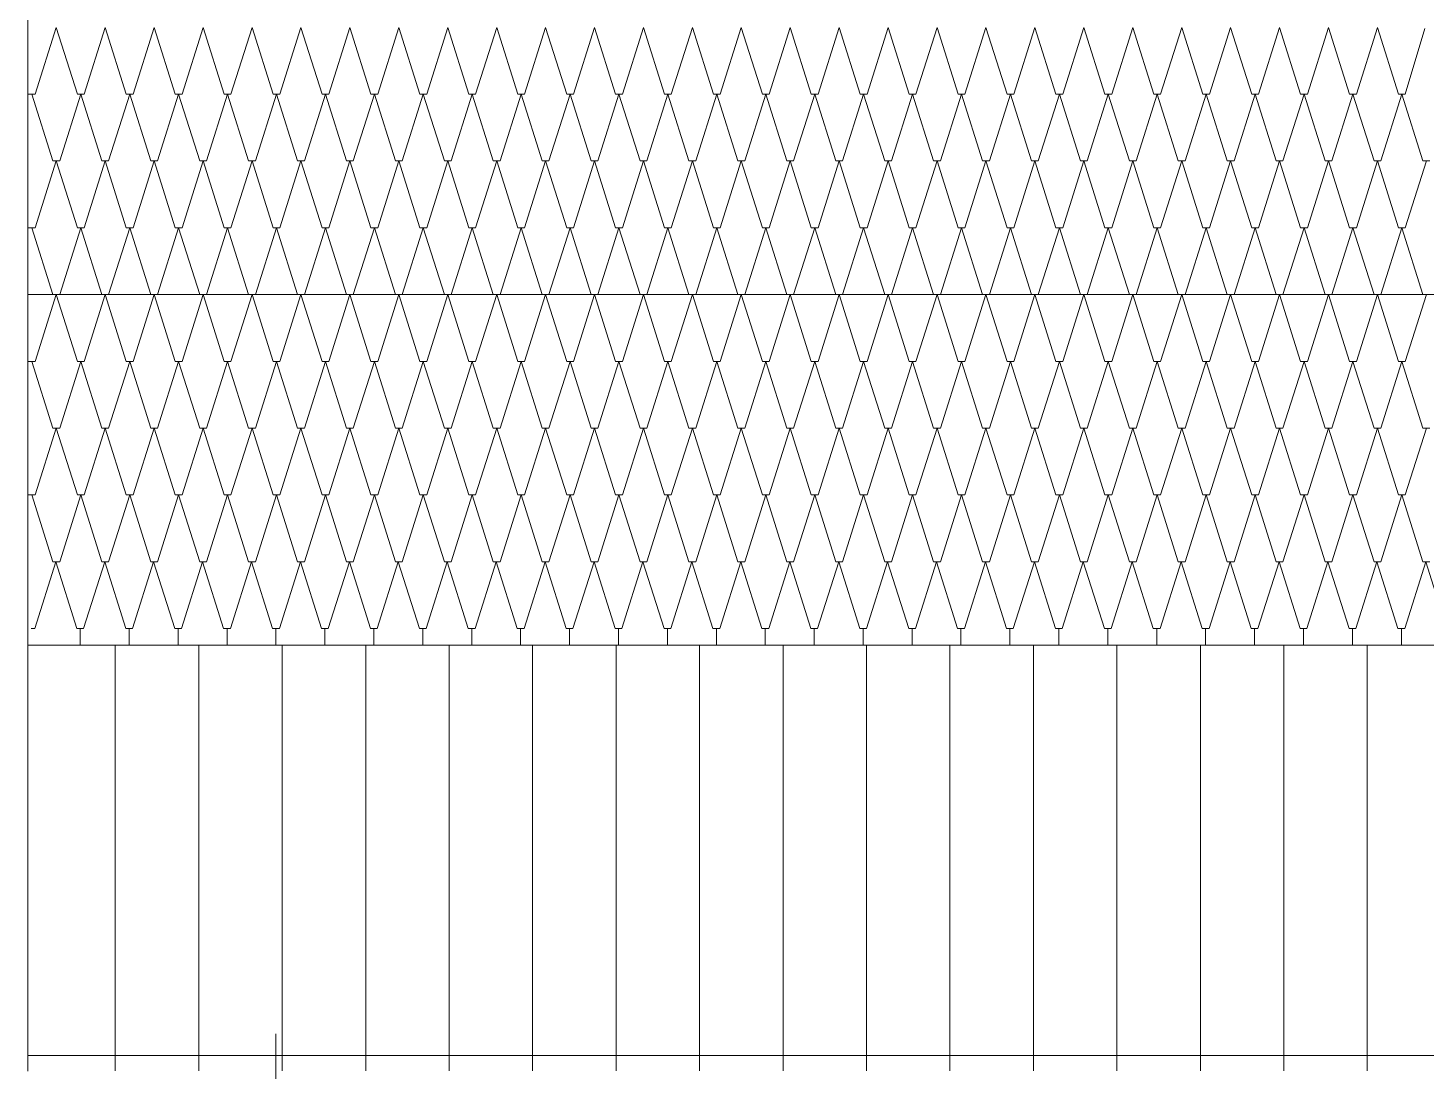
# Model space of a CAD drawing. Header units: millimetres. Extents: x 2399 to 111977, y 1313 to 59551.
# Drawn here: x 87759 to 92001, y 36643 to 39807 of the extents above; entities that cross this region are included whole.
import ezdxf

# ---------------------------------------------------------------- set-up
doc = ezdxf.new("R2010")
doc.units = ezdxf.units.MM
doc.linetypes.add('Штрихпунктирная', pattern=[670.277762, 352.777767, -176.388884, 0, -141.111112])
doc.layers.add('hatch1', color=7, linetype='Continuous', lineweight=20, true_color=0x6a6a6a)
doc.layers.add('main line', color=7, linetype='Continuous', lineweight=13)

msp = doc.modelspace()

# ---------------------------------------------------------------- linework, layer by layer
at = {"layer": 'hatch1', "color": 251, "linetype": 'Continuous', "lineweight": 20, "true_color": 0x6a6a6a}
for p, q in [((87844.7084, 39808.9875), (87780.7603, 39606.3378)), ((87844.7084, 39808.9875), (87908.6565, 39606.3378)), ((87993.196, 39808.9875), (87929.2479, 39606.3378)), ((87993.196, 39808.9875), (88057.1441, 39606.3378)), ((88141.6836, 39808.9875), (88077.7354, 39606.3378)), ((88141.6836, 39808.9875), (88205.6317, 39606.3378)), ((88290.1712, 39808.9875), (88226.223, 39606.3378)), ((88290.1712, 39808.9875), (88354.1193, 39606.3378)), ((88438.6588, 39808.9875), (88374.7106, 39606.3378)), ((88438.6588, 39808.9875), (88502.6069, 39606.3378)), ((88587.1463, 39808.9875), (88523.1982, 39606.3378)), ((88587.1463, 39808.9875), (88651.0945, 39606.3378)), ((88735.6339, 39808.9875), (88671.6858, 39606.3378)), ((88735.6339, 39808.9875), (88799.5821, 39606.3378)), ((88884.1215, 39808.9875), (88820.1734, 39606.3378)), ((88884.1215, 39808.9875), (88948.0697, 39606.3378)), ((89032.6091, 39808.9875), (88968.661, 39606.3378)), ((89032.6091, 39808.9875), (89096.5572, 39606.3378)), ((89181.0967, 39808.9875), (89117.1486, 39606.3378)), ((89181.0967, 39808.9875), (89245.0448, 39606.3378)), ((89329.5843, 39808.9875), (89265.6362, 39606.3378)), ((89329.5843, 39808.9875), (89393.5324, 39606.3378)), ((89478.0719, 39808.9875), (89414.1237, 39606.3378)), ((89478.0719, 39808.9875), (89542.02, 39606.3378)), ((89626.5595, 39808.9875), (89562.6113, 39606.3378)), ((89626.5595, 39808.9875), (89690.5076, 39606.3378)), ((89775.047, 39808.9875), (89711.0989, 39606.3378)), ((89775.047, 39808.9875), (89838.9952, 39606.3378)), ((89923.5346, 39808.9875), (89859.5865, 39606.3378)), ((89923.5346, 39808.9875), (89987.4828, 39606.3378)), ((90072.0222, 39808.9875), (90008.0741, 39606.3378)), ((90072.0222, 39808.9875), (90135.9704, 39606.3378)), ((90220.5098, 39808.9875), (90156.5617, 39606.3378)), ((90220.5098, 39808.9875), (90284.4579, 39606.3378)), ((90368.9974, 39808.9875), (90305.0493, 39606.3378)), ((90368.9974, 39808.9875), (90432.9455, 39606.3378)), ((90517.485, 39808.9875), (90453.5369, 39606.3378)), ((90517.485, 39808.9875), (90581.4331, 39606.3378)), ((90665.9726, 39808.9875), (90602.0244, 39606.3378)), ((90665.9726, 39808.9875), (90729.9207, 39606.3378)), ((90814.4602, 39808.9875), (90750.512, 39606.3378)), ((90814.4602, 39808.9875), (90878.4083, 39606.3378)), ((90962.9477, 39808.9875), (90898.9996, 39606.3378)), ((90962.9477, 39808.9875), (91026.8959, 39606.3378)), ((91111.4353, 39808.9875), (91047.4872, 39606.3378)), ((91111.4353, 39808.9875), (91175.3835, 39606.3378)), ((91259.9229, 39808.9875), (91195.9748, 39606.3378)), ((91259.9229, 39808.9875), (91323.8711, 39606.3378)), ((91408.4105, 39808.9875), (91344.4624, 39606.3378)), ((91408.4105, 39808.9875), (91472.3586, 39606.3378)), ((91556.8981, 39808.9875), (91492.95, 39606.3378)), ((91556.8981, 39808.9875), (91620.8462, 39606.3378)), ((91705.3857, 39808.9875), (91641.4376, 39606.3378)), ((91705.3857, 39808.9875), (91769.3338, 39606.3378)), ((91853.8733, 39808.9875), (91789.9251, 39606.3378)), ((91853.8733, 39808.9875), (91917.8214, 39606.3378)), ((91997.839, 39805.2976), (91938.4127, 39606.3378)), ((87760.1689, 39606.3378), (87780.7603, 39606.3378)), ((87770.4646, 39606.3378), (87834.4127, 39403.6881)), ((87918.9522, 39606.3378), (87855.0041, 39403.6881)), ((87908.6565, 39606.3378), (87929.2479, 39606.3378)), ((87918.9522, 39606.3378), (87982.9003, 39403.6881)), ((88067.4398, 39606.3378), (88003.4917, 39403.6881)), ((88057.1441, 39606.3378), (88077.7354, 39606.3378)), ((88067.4398, 39606.3378), (88131.3879, 39403.6881)), ((88215.9274, 39606.3378), (88151.9792, 39403.6881)), ((88205.6317, 39606.3378), (88226.223, 39606.3378)), ((88215.9274, 39606.3378), (88279.8755, 39403.6881)), ((88364.415, 39606.3378), (88300.4668, 39403.6881)), ((88354.1193, 39606.3378), (88374.7106, 39606.3378)), ((88364.415, 39606.3378), (88428.3631, 39403.6881)), ((88512.9025, 39606.3378), (88448.9544, 39403.6881)), ((88502.6069, 39606.3378), (88523.1982, 39606.3378)), ((88512.9025, 39606.3378), (88576.8507, 39403.6881)), ((88661.3901, 39606.3378), (88597.442, 39403.6881)), ((88651.0945, 39606.3378), (88671.6858, 39606.3378)), ((88661.3901, 39606.3378), (88725.3383, 39403.6881)), ((88809.8777, 39606.3378), (88745.9296, 39403.6881)), ((88799.5821, 39606.3378), (88820.1734, 39606.3378)), ((88809.8777, 39606.3378), (88873.8259, 39403.6881)), ((88958.3653, 39606.3378), (88894.4172, 39403.6881)), ((88948.0697, 39606.3378), (88968.661, 39606.3378)), ((88958.3653, 39606.3378), (89022.3134, 39403.6881)), ((89106.8529, 39606.3378), (89042.9048, 39403.6881)), ((89096.5572, 39606.3378), (89117.1486, 39606.3378)), ((89106.8529, 39606.3378), (89170.801, 39403.6881)), ((89255.3405, 39606.3378), (89191.3924, 39403.6881)), ((89245.0448, 39606.3378), (89265.6362, 39606.3378)), ((89255.3405, 39606.3378), (89319.2886, 39403.6881)), ((89403.8281, 39606.3378), (89339.8799, 39403.6881)), ((89393.5324, 39606.3378), (89414.1237, 39606.3378)), ((89403.8281, 39606.3378), (89467.7762, 39403.6881)), ((89552.3157, 39606.3378), (89488.3675, 39403.6881)), ((89542.02, 39606.3378), (89562.6113, 39606.3378)), ((89552.3157, 39606.3378), (89616.2638, 39403.6881)), ((89700.8033, 39606.3378), (89636.8551, 39403.6881)), ((89690.5076, 39606.3378), (89711.0989, 39606.3378)), ((89700.8033, 39606.3378), (89764.7514, 39403.6881)), ((89849.2908, 39606.3378), (89785.3427, 39403.6881)), ((89838.9952, 39606.3378), (89859.5865, 39606.3378)), ((89849.2908, 39606.3378), (89913.239, 39403.6881)), ((89997.7784, 39606.3378), (89933.8303, 39403.6881)), ((89987.4828, 39606.3378), (90008.0741, 39606.3378)), ((89997.7784, 39606.3378), (90061.7266, 39403.6881)), ((90146.266, 39606.3378), (90082.3179, 39403.6881)), ((90135.9704, 39606.3378), (90156.5617, 39606.3378)), ((90146.266, 39606.3378), (90210.2141, 39403.6881)), ((90294.7536, 39606.3378), (90230.8055, 39403.6881)), ((90284.4579, 39606.3378), (90305.0493, 39606.3378)), ((90294.7536, 39606.3378), (90358.7017, 39403.6881)), ((90443.2412, 39606.3378), (90379.2931, 39403.6881)), ((90432.9455, 39606.3378), (90453.5369, 39606.3378)), ((90443.2412, 39606.3378), (90507.1893, 39403.6881)), ((90591.7288, 39606.3378), (90527.7806, 39403.6881)), ((90581.4331, 39606.3378), (90602.0244, 39606.3378)), ((90591.7288, 39606.3378), (90655.6769, 39403.6881)), ((90740.2164, 39606.3378), (90676.2682, 39403.6881)), ((90729.9207, 39606.3378), (90750.512, 39606.3378)), ((90740.2164, 39606.3378), (90804.1645, 39403.6881)), ((90888.704, 39606.3378), (90824.7558, 39403.6881)), ((90878.4083, 39606.3378), (90898.9996, 39606.3378)), ((90888.704, 39606.3378), (90952.6521, 39403.6881)), ((91037.1915, 39606.3378), (90973.2434, 39403.6881)), ((91026.8959, 39606.3378), (91047.4872, 39606.3378)), ((91037.1915, 39606.3378), (91101.1397, 39403.6881)), ((91185.6791, 39606.3378), (91121.731, 39403.6881)), ((91175.3835, 39606.3378), (91195.9748, 39606.3378)), ((91185.6791, 39606.3378), (91249.6273, 39403.6881)), ((91334.1667, 39606.3378), (91270.2186, 39403.6881)), ((91323.8711, 39606.3378), (91344.4624, 39606.3378)), ((91334.1667, 39606.3378), (91398.1148, 39403.6881)), ((91482.6543, 39606.3378), (91418.7062, 39403.6881)), ((91472.3586, 39606.3378), (91492.95, 39606.3378)), ((91482.6543, 39606.3378), (91546.6024, 39403.6881)), ((91631.1419, 39606.3378), (91567.1938, 39403.6881)), ((91620.8462, 39606.3378), (91641.4376, 39606.3378)), ((91631.1419, 39606.3378), (91695.09, 39403.6881)), ((91779.6295, 39606.3378), (91715.6813, 39403.6881)), ((91769.3338, 39606.3378), (91789.9251, 39606.3378)), ((91779.6295, 39606.3378), (91843.5776, 39403.6881)), ((91928.1171, 39606.3378), (91864.1689, 39403.6881)), ((91917.8214, 39606.3378), (91938.4127, 39606.3378)), ((91928.1171, 39606.3378), (91992.0652, 39403.6881)), ((87844.7084, 39403.6881), (87780.7603, 39201.0384)), ((87834.4127, 39403.6881), (87855.0041, 39403.6881)), ((87844.7084, 39403.6881), (87908.6565, 39201.0384)), ((87993.196, 39403.6881), (87929.2479, 39201.0384)), ((87982.9003, 39403.6881), (88003.4917, 39403.6881)), ((87993.196, 39403.6881), (88057.1441, 39201.0384)), ((88141.6836, 39403.6881), (88077.7354, 39201.0384)), ((88131.3879, 39403.6881), (88151.9792, 39403.6881)), ((88141.6836, 39403.6881), (88205.6317, 39201.0384)), ((88290.1712, 39403.6881), (88226.223, 39201.0384)), ((88279.8755, 39403.6881), (88300.4668, 39403.6881)), ((88290.1712, 39403.6881), (88354.1193, 39201.0384)), ((88438.6588, 39403.6881), (88374.7106, 39201.0384)), ((88428.3631, 39403.6881), (88448.9544, 39403.6881)), ((88438.6588, 39403.6881), (88502.6069, 39201.0384)), ((88587.1463, 39403.6881), (88523.1982, 39201.0384)), ((88576.8507, 39403.6881), (88597.442, 39403.6881)), ((88587.1463, 39403.6881), (88651.0945, 39201.0384)), ((88735.6339, 39403.6881), (88671.6858, 39201.0384)), ((88725.3383, 39403.6881), (88745.9296, 39403.6881)), ((88735.6339, 39403.6881), (88799.5821, 39201.0384)), ((88884.1215, 39403.6881), (88820.1734, 39201.0384)), ((88873.8259, 39403.6881), (88894.4172, 39403.6881)), ((88884.1215, 39403.6881), (88948.0697, 39201.0384)), ((89032.6091, 39403.6881), (88968.661, 39201.0384)), ((89022.3134, 39403.6881), (89042.9048, 39403.6881)), ((89032.6091, 39403.6881), (89096.5572, 39201.0384)), ((89181.0967, 39403.6881), (89117.1486, 39201.0384)), ((89170.801, 39403.6881), (89191.3924, 39403.6881)), ((89181.0967, 39403.6881), (89245.0448, 39201.0384)), ((89329.5843, 39403.6881), (89265.6362, 39201.0384)), ((89319.2886, 39403.6881), (89339.8799, 39403.6881)), ((89329.5843, 39403.6881), (89393.5324, 39201.0384)), ((89478.0719, 39403.6881), (89414.1237, 39201.0384)), ((89467.7762, 39403.6881), (89488.3675, 39403.6881)), ((89478.0719, 39403.6881), (89542.02, 39201.0384)), ((89626.5595, 39403.6881), (89562.6113, 39201.0384)), ((89616.2638, 39403.6881), (89636.8551, 39403.6881)), ((89626.5595, 39403.6881), (89690.5076, 39201.0384)), ((89775.047, 39403.6881), (89711.0989, 39201.0384)), ((89764.7514, 39403.6881), (89785.3427, 39403.6881)), ((89775.047, 39403.6881), (89838.9952, 39201.0384)), ((89923.5346, 39403.6881), (89859.5865, 39201.0384)), ((89913.239, 39403.6881), (89933.8303, 39403.6881)), ((89923.5346, 39403.6881), (89987.4828, 39201.0384)), ((90072.0222, 39403.6881), (90008.0741, 39201.0384)), ((90061.7266, 39403.6881), (90082.3179, 39403.6881)), ((90072.0222, 39403.6881), (90135.9704, 39201.0384)), ((90220.5098, 39403.6881), (90156.5617, 39201.0384)), ((90210.2141, 39403.6881), (90230.8055, 39403.6881)), ((90220.5098, 39403.6881), (90284.4579, 39201.0384)), ((90368.9974, 39403.6881), (90305.0493, 39201.0384)), ((90358.7017, 39403.6881), (90379.2931, 39403.6881)), ((90368.9974, 39403.6881), (90432.9455, 39201.0384)), ((90517.485, 39403.6881), (90453.5369, 39201.0384)), ((90507.1893, 39403.6881), (90527.7806, 39403.6881)), ((90517.485, 39403.6881), (90581.4331, 39201.0384)), ((90665.9726, 39403.6881), (90602.0244, 39201.0384)), ((90655.6769, 39403.6881), (90676.2682, 39403.6881)), ((90665.9726, 39403.6881), (90729.9207, 39201.0384)), ((90814.4602, 39403.6881), (90750.512, 39201.0384)), ((90804.1645, 39403.6881), (90824.7558, 39403.6881)), ((90814.4602, 39403.6881), (90878.4083, 39201.0384)), ((90962.9477, 39403.6881), (90898.9996, 39201.0384)), ((90952.6521, 39403.6881), (90973.2434, 39403.6881)), ((90962.9477, 39403.6881), (91026.8959, 39201.0384)), ((91111.4353, 39403.6881), (91047.4872, 39201.0384)), ((91101.1397, 39403.6881), (91121.731, 39403.6881)), ((91111.4353, 39403.6881), (91175.3835, 39201.0384)), ((91259.9229, 39403.6881), (91195.9748, 39201.0384)), ((91249.6273, 39403.6881), (91270.2186, 39403.6881)), ((91259.9229, 39403.6881), (91323.8711, 39201.0384)), ((91408.4105, 39403.6881), (91344.4624, 39201.0384)), ((91398.1148, 39403.6881), (91418.7062, 39403.6881)), ((91408.4105, 39403.6881), (91472.3586, 39201.0384)), ((91556.8981, 39403.6881), (91492.95, 39201.0384)), ((91546.6024, 39403.6881), (91567.1938, 39403.6881)), ((91556.8981, 39403.6881), (91620.8462, 39201.0384)), ((91705.3857, 39403.6881), (91641.4376, 39201.0384)), ((91695.09, 39403.6881), (91715.6813, 39403.6881)), ((91705.3857, 39403.6881), (91769.3338, 39201.0384)), ((91853.8733, 39403.6881), (91789.9251, 39201.0384)), ((91843.5776, 39403.6881), (91864.1689, 39403.6881)), ((91853.8733, 39403.6881), (91917.8214, 39201.0384)), ((92002.3609, 39403.6881), (91938.4127, 39201.0384)), ((91992.0652, 39403.6881), (92012.6565, 39403.6881)), ((87760.1689, 39201.0384), (87780.7603, 39201.0384)), ((87770.4646, 39201.0384), (87834.4127, 38998.3888)), ((87918.9522, 39201.0384), (87855.0041, 38998.3888)), ((87908.6565, 39201.0384), (87929.2479, 39201.0384)), ((87918.9522, 39201.0384), (87982.9003, 38998.3888)), ((88067.4398, 39201.0384), (88003.4917, 38998.3888)), ((88057.1441, 39201.0384), (88077.7354, 39201.0384)), ((88067.4398, 39201.0384), (88131.3879, 38998.3888)), ((88215.9274, 39201.0384), (88151.9792, 38998.3888)), ((88205.6317, 39201.0384), (88226.223, 39201.0384)), ((88215.9274, 39201.0384), (88279.8755, 38998.3888)), ((88364.415, 39201.0384), (88300.4668, 38998.3888)), ((88354.1193, 39201.0384), (88374.7106, 39201.0384)), ((88364.415, 39201.0384), (88428.3631, 38998.3888)), ((88512.9025, 39201.0384), (88448.9544, 38998.3888)), ((88502.6069, 39201.0384), (88523.1982, 39201.0384)), ((88512.9025, 39201.0384), (88576.8507, 38998.3888)), ((88661.3901, 39201.0384), (88597.442, 38998.3888)), ((88651.0945, 39201.0384), (88671.6858, 39201.0384)), ((88661.3901, 39201.0384), (88725.3383, 38998.3888)), ((88809.8777, 39201.0384), (88745.9296, 38998.3888)), ((88799.5821, 39201.0384), (88820.1734, 39201.0384)), ((88809.8777, 39201.0384), (88873.8259, 38998.3888)), ((88958.3653, 39201.0384), (88894.4172, 38998.3888)), ((88948.0697, 39201.0384), (88968.661, 39201.0384)), ((88958.3653, 39201.0384), (89022.3134, 38998.3888)), ((89106.8529, 39201.0384), (89042.9048, 38998.3888)), ((89096.5572, 39201.0384), (89117.1486, 39201.0384)), ((89106.8529, 39201.0384), (89170.801, 38998.3888)), ((89255.3405, 39201.0384), (89191.3924, 38998.3888)), ((89245.0448, 39201.0384), (89265.6362, 39201.0384)), ((89255.3405, 39201.0384), (89319.2886, 38998.3888)), ((89403.8281, 39201.0384), (89339.8799, 38998.3888)), ((89393.5324, 39201.0384), (89414.1237, 39201.0384)), ((89403.8281, 39201.0384), (89467.7762, 38998.3888)), ((89552.3157, 39201.0384), (89488.3675, 38998.3888)), ((89542.02, 39201.0384), (89562.6113, 39201.0384)), ((89552.3157, 39201.0384), (89616.2638, 38998.3888)), ((89700.8033, 39201.0384), (89636.8551, 38998.3888)), ((89690.5076, 39201.0384), (89711.0989, 39201.0384)), ((89700.8033, 39201.0384), (89764.7514, 38998.3888)), ((89849.2908, 39201.0384), (89785.3427, 38998.3888)), ((89838.9952, 39201.0384), (89859.5865, 39201.0384)), ((89849.2908, 39201.0384), (89913.239, 38998.3888)), ((89997.7784, 39201.0384), (89933.8303, 38998.3888)), ((89987.4828, 39201.0384), (90008.0741, 39201.0384)), ((89997.7784, 39201.0384), (90061.7266, 38998.3888)), ((90146.266, 39201.0384), (90082.3179, 38998.3888)), ((90135.9704, 39201.0384), (90156.5617, 39201.0384)), ((90146.266, 39201.0384), (90210.2141, 38998.3888)), ((90294.7536, 39201.0384), (90230.8055, 38998.3888)), ((90284.4579, 39201.0384), (90305.0493, 39201.0384)), ((90294.7536, 39201.0384), (90358.7017, 38998.3888)), ((90443.2412, 39201.0384), (90379.2931, 38998.3888)), ((90432.9455, 39201.0384), (90453.5369, 39201.0384)), ((90443.2412, 39201.0384), (90507.1893, 38998.3888)), ((90591.7288, 39201.0384), (90527.7806, 38998.3888)), ((90581.4331, 39201.0384), (90602.0244, 39201.0384)), ((90591.7288, 39201.0384), (90655.6769, 38998.3888)), ((90740.2164, 39201.0384), (90676.2682, 38998.3888)), ((90729.9207, 39201.0384), (90750.512, 39201.0384)), ((90740.2164, 39201.0384), (90804.1645, 38998.3888)), ((90888.704, 39201.0384), (90824.7558, 38998.3888)), ((90878.4083, 39201.0384), (90898.9996, 39201.0384)), ((90888.704, 39201.0384), (90952.6521, 38998.3888)), ((91037.1915, 39201.0384), (90973.2434, 38998.3888)), ((91026.8959, 39201.0384), (91047.4872, 39201.0384)), ((91037.1915, 39201.0384), (91101.1397, 38998.3888)), ((91185.6791, 39201.0384), (91121.731, 38998.3888)), ((91175.3835, 39201.0384), (91195.9748, 39201.0384)), ((91185.6791, 39201.0384), (91249.6273, 38998.3888)), ((91334.1667, 39201.0384), (91270.2186, 38998.3888)), ((91323.8711, 39201.0384), (91344.4624, 39201.0384)), ((91334.1667, 39201.0384), (91398.1148, 38998.3888)), ((91482.6543, 39201.0384), (91418.7062, 38998.3888)), ((91472.3586, 39201.0384), (91492.95, 39201.0384)), ((91482.6543, 39201.0384), (91546.6024, 38998.3888)), ((91631.1419, 39201.0384), (91567.1938, 38998.3888)), ((91620.8462, 39201.0384), (91641.4376, 39201.0384)), ((91631.1419, 39201.0384), (91695.09, 38998.3888)), ((91779.6295, 39201.0384), (91715.6813, 38998.3888)), ((91769.3338, 39201.0384), (91789.9251, 39201.0384)), ((91779.6295, 39201.0384), (91843.5776, 38998.3888)), ((91928.1171, 39201.0384), (91864.1689, 38998.3888)), ((91917.8214, 39201.0384), (91938.4127, 39201.0384)), ((91928.1171, 39201.0384), (91992.0652, 38998.3888)), ((87844.7084, 38998.3888), (87780.7603, 38795.7391)), ((87834.4127, 38998.3888), (87855.0041, 38998.3888)), ((87844.7084, 38998.3888), (87908.6565, 38795.7391)), ((87993.196, 38998.3888), (87929.2479, 38795.7391)), ((87982.9003, 38998.3888), (88003.4917, 38998.3888)), ((87993.196, 38998.3888), (88057.1441, 38795.7391)), ((88141.6836, 38998.3888), (88077.7354, 38795.7391)), ((88131.3879, 38998.3888), (88151.9792, 38998.3888)), ((88141.6836, 38998.3888), (88205.6317, 38795.7391)), ((88290.1712, 38998.3888), (88226.223, 38795.7391)), ((88279.8755, 38998.3888), (88300.4668, 38998.3888)), ((88290.1712, 38998.3888), (88354.1193, 38795.7391)), ((88438.6588, 38998.3888), (88374.7106, 38795.7391)), ((88428.3631, 38998.3888), (88448.9544, 38998.3888)), ((88438.6588, 38998.3888), (88502.6069, 38795.7391)), ((88587.1463, 38998.3888), (88523.1982, 38795.7391)), ((88576.8507, 38998.3888), (88597.442, 38998.3888)), ((88587.1463, 38998.3888), (88651.0945, 38795.7391)), ((88735.6339, 38998.3888), (88671.6858, 38795.7391)), ((88725.3383, 38998.3888), (88745.9296, 38998.3888)), ((88735.6339, 38998.3888), (88799.5821, 38795.7391)), ((88884.1215, 38998.3888), (88820.1734, 38795.7391)), ((88873.8259, 38998.3888), (88894.4172, 38998.3888)), ((88884.1215, 38998.3888), (88948.0697, 38795.7391)), ((89032.6091, 38998.3888), (88968.661, 38795.7391)), ((89022.3134, 38998.3888), (89042.9048, 38998.3888)), ((89032.6091, 38998.3888), (89096.5572, 38795.7391)), ((89181.0967, 38998.3888), (89117.1486, 38795.7391)), ((89170.801, 38998.3888), (89191.3924, 38998.3888)), ((89181.0967, 38998.3888), (89245.0448, 38795.7391)), ((89329.5843, 38998.3888), (89265.6362, 38795.7391)), ((89319.2886, 38998.3888), (89339.8799, 38998.3888)), ((89329.5843, 38998.3888), (89393.5324, 38795.7391)), ((89478.0719, 38998.3888), (89414.1237, 38795.7391)), ((89467.7762, 38998.3888), (89488.3675, 38998.3888)), ((89478.0719, 38998.3888), (89542.02, 38795.7391)), ((89626.5595, 38998.3888), (89562.6113, 38795.7391)), ((89616.2638, 38998.3888), (89636.8551, 38998.3888)), ((89626.5595, 38998.3888), (89690.5076, 38795.7391)), ((89775.047, 38998.3888), (89711.0989, 38795.7391)), ((89764.7514, 38998.3888), (89785.3427, 38998.3888)), ((89775.047, 38998.3888), (89838.9952, 38795.7391)), ((89923.5346, 38998.3888), (89859.5865, 38795.7391)), ((89913.239, 38998.3888), (89933.8303, 38998.3888)), ((89923.5346, 38998.3888), (89987.4828, 38795.7391)), ((90072.0222, 38998.3888), (90008.0741, 38795.7391)), ((90061.7266, 38998.3888), (90082.3179, 38998.3888)), ((90072.0222, 38998.3888), (90135.9704, 38795.7391)), ((90220.5098, 38998.3888), (90156.5617, 38795.7391)), ((90210.2141, 38998.3888), (90230.8055, 38998.3888)), ((90220.5098, 38998.3888), (90284.4579, 38795.7391)), ((90368.9974, 38998.3888), (90305.0493, 38795.7391)), ((90358.7017, 38998.3888), (90379.2931, 38998.3888)), ((90368.9974, 38998.3888), (90432.9455, 38795.7391)), ((90517.485, 38998.3888), (90453.5369, 38795.7391)), ((90507.1893, 38998.3888), (90527.7806, 38998.3888)), ((90517.485, 38998.3888), (90581.4331, 38795.7391)), ((90665.9726, 38998.3888), (90602.0244, 38795.7391)), ((90655.6769, 38998.3888), (90676.2682, 38998.3888)), ((90665.9726, 38998.3888), (90729.9207, 38795.7391)), ((90814.4602, 38998.3888), (90750.512, 38795.7391)), ((90804.1645, 38998.3888), (90824.7558, 38998.3888)), ((90814.4602, 38998.3888), (90878.4083, 38795.7391)), ((90962.9477, 38998.3888), (90898.9996, 38795.7391)), ((90952.6521, 38998.3888), (90973.2434, 38998.3888)), ((90962.9477, 38998.3888), (91026.8959, 38795.7391)), ((91111.4353, 38998.3888), (91047.4872, 38795.7391)), ((91101.1397, 38998.3888), (91121.731, 38998.3888)), ((91111.4353, 38998.3888), (91175.3835, 38795.7391)), ((91259.9229, 38998.3888), (91195.9748, 38795.7391)), ((91249.6273, 38998.3888), (91270.2186, 38998.3888)), ((91259.9229, 38998.3888), (91323.8711, 38795.7391)), ((91408.4105, 38998.3888), (91344.4624, 38795.7391)), ((91398.1148, 38998.3888), (91418.7062, 38998.3888)), ((91408.4105, 38998.3888), (91472.3586, 38795.7391)), ((91556.8981, 38998.3888), (91492.95, 38795.7391)), ((91546.6024, 38998.3888), (91567.1938, 38998.3888)), ((91556.8981, 38998.3888), (91620.8462, 38795.7391)), ((91705.3857, 38998.3888), (91641.4376, 38795.7391)), ((91695.09, 38998.3888), (91715.6813, 38998.3888)), ((91705.3857, 38998.3888), (91769.3338, 38795.7391)), ((91853.8733, 38998.3888), (91789.9251, 38795.7391)), ((91843.5776, 38998.3888), (91864.1689, 38998.3888)), ((91853.8733, 38998.3888), (91917.8214, 38795.7391)), ((92002.3609, 38998.3888), (91938.4127, 38795.7391)), ((91992.0652, 38998.3888), (92012.6565, 38998.3888)), ((87760.1689, 38795.7391), (87780.7603, 38795.7391)), ((87770.4646, 38795.7391), (87834.4127, 38593.0894)), ((87918.9522, 38795.7391), (87855.0041, 38593.0894)), ((87908.6565, 38795.7391), (87929.2479, 38795.7391)), ((87918.9522, 38795.7391), (87982.9003, 38593.0894)), ((88067.4398, 38795.7391), (88003.4917, 38593.0894)), ((88057.1441, 38795.7391), (88077.7354, 38795.7391)), ((88067.4398, 38795.7391), (88131.3879, 38593.0894)), ((88215.9274, 38795.7391), (88151.9792, 38593.0894)), ((88205.6317, 38795.7391), (88226.223, 38795.7391)), ((88215.9274, 38795.7391), (88279.8755, 38593.0894)), ((88364.415, 38795.7391), (88300.4668, 38593.0894)), ((88354.1193, 38795.7391), (88374.7106, 38795.7391)), ((88364.415, 38795.7391), (88428.3631, 38593.0894)), ((88512.9025, 38795.7391), (88448.9544, 38593.0894)), ((88502.6069, 38795.7391), (88523.1982, 38795.7391)), ((88512.9025, 38795.7391), (88576.8507, 38593.0894)), ((88661.3901, 38795.7391), (88597.442, 38593.0894)), ((88651.0945, 38795.7391), (88671.6858, 38795.7391)), ((88661.3901, 38795.7391), (88725.3383, 38593.0894)), ((88809.8777, 38795.7391), (88745.9296, 38593.0894)), ((88799.5821, 38795.7391), (88820.1734, 38795.7391)), ((88809.8777, 38795.7391), (88873.8259, 38593.0894)), ((88958.3653, 38795.7391), (88894.4172, 38593.0894)), ((88948.0697, 38795.7391), (88968.661, 38795.7391)), ((88958.3653, 38795.7391), (89022.3134, 38593.0894)), ((89106.8529, 38795.7391), (89042.9048, 38593.0894)), ((89096.5572, 38795.7391), (89117.1486, 38795.7391)), ((89106.8529, 38795.7391), (89170.801, 38593.0894)), ((89255.3405, 38795.7391), (89191.3924, 38593.0894)), ((89245.0448, 38795.7391), (89265.6362, 38795.7391)), ((89255.3405, 38795.7391), (89319.2886, 38593.0894)), ((89403.8281, 38795.7391), (89339.8799, 38593.0894)), ((89393.5324, 38795.7391), (89414.1237, 38795.7391)), ((89403.8281, 38795.7391), (89467.7762, 38593.0894)), ((89552.3157, 38795.7391), (89488.3675, 38593.0894)), ((89542.02, 38795.7391), (89562.6113, 38795.7391)), ((89552.3157, 38795.7391), (89616.2638, 38593.0894)), ((89700.8033, 38795.7391), (89636.8551, 38593.0894)), ((89690.5076, 38795.7391), (89711.0989, 38795.7391)), ((89700.8033, 38795.7391), (89764.7514, 38593.0894)), ((89849.2908, 38795.7391), (89785.3427, 38593.0894)), ((89838.9952, 38795.7391), (89859.5865, 38795.7391)), ((89849.2908, 38795.7391), (89913.239, 38593.0894)), ((89997.7784, 38795.7391), (89933.8303, 38593.0894)), ((89987.4828, 38795.7391), (90008.0741, 38795.7391)), ((89997.7784, 38795.7391), (90061.7266, 38593.0894)), ((90146.266, 38795.7391), (90082.3179, 38593.0894)), ((90135.9704, 38795.7391), (90156.5617, 38795.7391)), ((90146.266, 38795.7391), (90210.2141, 38593.0894)), ((90294.7536, 38795.7391), (90230.8055, 38593.0894)), ((90284.4579, 38795.7391), (90305.0493, 38795.7391)), ((90294.7536, 38795.7391), (90358.7017, 38593.0894)), ((90443.2412, 38795.7391), (90379.2931, 38593.0894)), ((90432.9455, 38795.7391), (90453.5369, 38795.7391)), ((90443.2412, 38795.7391), (90507.1893, 38593.0894)), ((90591.7288, 38795.7391), (90527.7806, 38593.0894)), ((90581.4331, 38795.7391), (90602.0244, 38795.7391)), ((90591.7288, 38795.7391), (90655.6769, 38593.0894)), ((90740.2164, 38795.7391), (90676.2682, 38593.0894)), ((90729.9207, 38795.7391), (90750.512, 38795.7391)), ((90740.2164, 38795.7391), (90804.1645, 38593.0894)), ((90888.704, 38795.7391), (90824.7558, 38593.0894)), ((90878.4083, 38795.7391), (90898.9996, 38795.7391)), ((90888.704, 38795.7391), (90952.6521, 38593.0894)), ((91037.1915, 38795.7391), (90973.2434, 38593.0894)), ((91026.8959, 38795.7391), (91047.4872, 38795.7391)), ((91037.1915, 38795.7391), (91101.1397, 38593.0894)), ((91185.6791, 38795.7391), (91121.731, 38593.0894)), ((91175.3835, 38795.7391), (91195.9748, 38795.7391)), ((91185.6791, 38795.7391), (91249.6273, 38593.0894)), ((91334.1667, 38795.7391), (91270.2186, 38593.0894)), ((91323.8711, 38795.7391), (91344.4624, 38795.7391)), ((91334.1667, 38795.7391), (91398.1148, 38593.0894)), ((91482.6543, 38795.7391), (91418.7062, 38593.0894)), ((91472.3586, 38795.7391), (91492.95, 38795.7391)), ((91482.6543, 38795.7391), (91546.6024, 38593.0894)), ((91631.1419, 38795.7391), (91567.1938, 38593.0894)), ((91620.8462, 38795.7391), (91641.4376, 38795.7391)), ((91631.1419, 38795.7391), (91695.09, 38593.0894)), ((91779.6295, 38795.7391), (91715.6813, 38593.0894)), ((91769.3338, 38795.7391), (91789.9251, 38795.7391)), ((91779.6295, 38795.7391), (91843.5776, 38593.0894)), ((91928.1171, 38795.7391), (91864.1689, 38593.0894)), ((91917.8214, 38795.7391), (91938.4127, 38795.7391)), ((91928.1171, 38795.7391), (91992.0652, 38593.0894)), ((87844.7084, 38593.0894), (87780.7603, 38390.4397)), ((87834.4127, 38593.0894), (87855.0041, 38593.0894)), ((87844.7084, 38593.0894), (87908.6565, 38390.4397)), ((87993.196, 38593.0894), (87929.2479, 38390.4397)), ((87982.9003, 38593.0894), (88003.4917, 38593.0894)), ((87993.196, 38593.0894), (88057.1441, 38390.4397)), ((88141.6836, 38593.0894), (88077.7354, 38390.4397)), ((88131.3879, 38593.0894), (88151.9792, 38593.0894)), ((88141.6836, 38593.0894), (88205.6317, 38390.4397)), ((88290.1712, 38593.0894), (88226.223, 38390.4397)), ((88279.8755, 38593.0894), (88300.4668, 38593.0894)), ((88290.1712, 38593.0894), (88354.1193, 38390.4397)), ((88438.6588, 38593.0894), (88374.7106, 38390.4397)), ((88428.3631, 38593.0894), (88448.9544, 38593.0894)), ((88438.6588, 38593.0894), (88502.6069, 38390.4397)), ((88587.1463, 38593.0894), (88523.1982, 38390.4397)), ((88576.8507, 38593.0894), (88597.442, 38593.0894)), ((88587.1463, 38593.0894), (88651.0945, 38390.4397)), ((88735.6339, 38593.0894), (88671.6858, 38390.4397)), ((88725.3383, 38593.0894), (88745.9296, 38593.0894)), ((88735.6339, 38593.0894), (88799.5821, 38390.4397)), ((88884.1215, 38593.0894), (88820.1734, 38390.4397)), ((88873.8259, 38593.0894), (88894.4172, 38593.0894)), ((88884.1215, 38593.0894), (88948.0697, 38390.4397)), ((89032.6091, 38593.0894), (88968.661, 38390.4397)), ((89022.3134, 38593.0894), (89042.9048, 38593.0894)), ((89032.6091, 38593.0894), (89096.5572, 38390.4397)), ((89181.0967, 38593.0894), (89117.1486, 38390.4397)), ((89170.801, 38593.0894), (89191.3924, 38593.0894)), ((89181.0967, 38593.0894), (89245.0448, 38390.4397)), ((89329.5843, 38593.0894), (89265.6362, 38390.4397)), ((89319.2886, 38593.0894), (89339.8799, 38593.0894)), ((89329.5843, 38593.0894), (89393.5324, 38390.4397)), ((89478.0719, 38593.0894), (89414.1237, 38390.4397)), ((89467.7762, 38593.0894), (89488.3675, 38593.0894)), ((89478.0719, 38593.0894), (89542.02, 38390.4397)), ((89626.5595, 38593.0894), (89562.6113, 38390.4397)), ((89616.2638, 38593.0894), (89636.8551, 38593.0894)), ((89626.5595, 38593.0894), (89690.5076, 38390.4397)), ((89775.047, 38593.0894), (89711.0989, 38390.4397)), ((89764.7514, 38593.0894), (89785.3427, 38593.0894)), ((89775.047, 38593.0894), (89838.9952, 38390.4397)), ((89923.5346, 38593.0894), (89859.5865, 38390.4397)), ((89913.239, 38593.0894), (89933.8303, 38593.0894)), ((89923.5346, 38593.0894), (89987.4828, 38390.4397)), ((90072.0222, 38593.0894), (90008.0741, 38390.4397)), ((90061.7266, 38593.0894), (90082.3179, 38593.0894)), ((90072.0222, 38593.0894), (90135.9704, 38390.4397)), ((90220.5098, 38593.0894), (90156.5617, 38390.4397)), ((90210.2141, 38593.0894), (90230.8055, 38593.0894)), ((90220.5098, 38593.0894), (90284.4579, 38390.4397)), ((90368.9974, 38593.0894), (90305.0493, 38390.4397)), ((90358.7017, 38593.0894), (90379.2931, 38593.0894)), ((90368.9974, 38593.0894), (90432.9455, 38390.4397)), ((90517.485, 38593.0894), (90453.5369, 38390.4397)), ((90507.1893, 38593.0894), (90527.7806, 38593.0894)), ((90517.485, 38593.0894), (90581.4331, 38390.4397)), ((90665.9726, 38593.0894), (90602.0244, 38390.4397)), ((90655.6769, 38593.0894), (90676.2682, 38593.0894)), ((90665.9726, 38593.0894), (90729.9207, 38390.4397)), ((90814.4602, 38593.0894), (90750.512, 38390.4397)), ((90804.1645, 38593.0894), (90824.7558, 38593.0894)), ((90814.4602, 38593.0894), (90878.4083, 38390.4397)), ((90962.9477, 38593.0894), (90898.9996, 38390.4397)), ((90952.6521, 38593.0894), (90973.2434, 38593.0894)), ((90962.9477, 38593.0894), (91026.8959, 38390.4397)), ((91111.4353, 38593.0894), (91047.4872, 38390.4397)), ((91101.1397, 38593.0894), (91121.731, 38593.0894)), ((91111.4353, 38593.0894), (91175.3835, 38390.4397)), ((91259.9229, 38593.0894), (91195.9748, 38390.4397)), ((91249.6273, 38593.0894), (91270.2186, 38593.0894)), ((91259.9229, 38593.0894), (91323.8711, 38390.4397)), ((91408.4105, 38593.0894), (91344.4624, 38390.4397)), ((91398.1148, 38593.0894), (91418.7062, 38593.0894)), ((91408.4105, 38593.0894), (91472.3586, 38390.4397)), ((91556.8981, 38593.0894), (91492.95, 38390.4397)), ((91546.6024, 38593.0894), (91567.1938, 38593.0894)), ((91556.8981, 38593.0894), (91620.8462, 38390.4397)), ((91705.3857, 38593.0894), (91641.4376, 38390.4397)), ((91695.09, 38593.0894), (91715.6813, 38593.0894)), ((91705.3857, 38593.0894), (91769.3338, 38390.4397)), ((91853.8733, 38593.0894), (91789.9251, 38390.4397)), ((91843.5776, 38593.0894), (91864.1689, 38593.0894)), ((91853.8733, 38593.0894), (91917.8214, 38390.4397)), ((92002.3609, 38593.0894), (91938.4127, 38390.4397)), ((91992.0652, 38593.0894), (92012.6565, 38593.0894)), ((87760.1689, 38390.4397), (87780.7603, 38390.4397)), ((87770.4646, 38390.4397), (87834.4127, 38187.79)), ((87918.9522, 38390.4397), (87855.0041, 38187.79)), ((87908.6565, 38390.4397), (87929.2479, 38390.4397)), ((87918.9522, 38390.4397), (87982.9003, 38187.79)), ((88067.4398, 38390.4397), (88003.4917, 38187.79)), ((88057.1441, 38390.4397), (88077.7354, 38390.4397)), ((88067.4398, 38390.4397), (88131.3879, 38187.79)), ((88215.9274, 38390.4397), (88151.9792, 38187.79)), ((88205.6317, 38390.4397), (88226.223, 38390.4397)), ((88215.9274, 38390.4397), (88279.8755, 38187.79)), ((88364.415, 38390.4397), (88300.4668, 38187.79)), ((88354.1193, 38390.4397), (88374.7106, 38390.4397)), ((88364.415, 38390.4397), (88428.3631, 38187.79)), ((88512.9025, 38390.4397), (88448.9544, 38187.79)), ((88502.6069, 38390.4397), (88523.1982, 38390.4397)), ((88512.9025, 38390.4397), (88576.8507, 38187.79)), ((88661.3901, 38390.4397), (88597.442, 38187.79)), ((88651.0945, 38390.4397), (88671.6858, 38390.4397)), ((88661.3901, 38390.4397), (88725.3383, 38187.79)), ((88809.8777, 38390.4397), (88745.9296, 38187.79)), ((88799.5821, 38390.4397), (88820.1734, 38390.4397)), ((88809.8777, 38390.4397), (88873.8259, 38187.79)), ((88958.3653, 38390.4397), (88894.4172, 38187.79)), ((88948.0697, 38390.4397), (88968.661, 38390.4397)), ((88958.3653, 38390.4397), (89022.3134, 38187.79)), ((89106.8529, 38390.4397), (89042.9048, 38187.79)), ((89096.5572, 38390.4397), (89117.1486, 38390.4397)), ((89106.8529, 38390.4397), (89170.801, 38187.79)), ((89255.3405, 38390.4397), (89191.3924, 38187.79)), ((89245.0448, 38390.4397), (89265.6362, 38390.4397)), ((89255.3405, 38390.4397), (89319.2886, 38187.79)), ((89403.8281, 38390.4397), (89339.8799, 38187.79)), ((89393.5324, 38390.4397), (89414.1237, 38390.4397)), ((89403.8281, 38390.4397), (89467.7762, 38187.79)), ((89552.3157, 38390.4397), (89488.3675, 38187.79)), ((89542.02, 38390.4397), (89562.6113, 38390.4397)), ((89552.3157, 38390.4397), (89616.2638, 38187.79)), ((89700.8033, 38390.4397), (89636.8551, 38187.79)), ((89690.5076, 38390.4397), (89711.0989, 38390.4397)), ((89700.8033, 38390.4397), (89764.7514, 38187.79)), ((89849.2908, 38390.4397), (89785.3427, 38187.79)), ((89838.9952, 38390.4397), (89859.5865, 38390.4397)), ((89849.2908, 38390.4397), (89913.239, 38187.79)), ((89997.7784, 38390.4397), (89933.8303, 38187.79)), ((89987.4828, 38390.4397), (90008.0741, 38390.4397)), ((89997.7784, 38390.4397), (90061.7266, 38187.79)), ((90146.266, 38390.4397), (90082.3179, 38187.79)), ((90135.9704, 38390.4397), (90156.5617, 38390.4397)), ((90146.266, 38390.4397), (90210.2141, 38187.79)), ((90294.7536, 38390.4397), (90230.8055, 38187.79)), ((90284.4579, 38390.4397), (90305.0493, 38390.4397)), ((90294.7536, 38390.4397), (90358.7017, 38187.79)), ((90443.2412, 38390.4397), (90379.2931, 38187.79)), ((90432.9455, 38390.4397), (90453.5369, 38390.4397)), ((90443.2412, 38390.4397), (90507.1893, 38187.79)), ((90591.7288, 38390.4397), (90527.7806, 38187.79)), ((90581.4331, 38390.4397), (90602.0244, 38390.4397)), ((90591.7288, 38390.4397), (90655.6769, 38187.79)), ((90740.2164, 38390.4397), (90676.2682, 38187.79)), ((90729.9207, 38390.4397), (90750.512, 38390.4397)), ((90740.2164, 38390.4397), (90804.1645, 38187.79)), ((90888.704, 38390.4397), (90824.7558, 38187.79)), ((90878.4083, 38390.4397), (90898.9996, 38390.4397)), ((90888.704, 38390.4397), (90952.6521, 38187.79)), ((91037.1915, 38390.4397), (90973.2434, 38187.79)), ((91026.8959, 38390.4397), (91047.4872, 38390.4397)), ((91037.1915, 38390.4397), (91101.1397, 38187.79)), ((91185.6791, 38390.4397), (91121.731, 38187.79)), ((91175.3835, 38390.4397), (91195.9748, 38390.4397)), ((91185.6791, 38390.4397), (91249.6273, 38187.79)), ((91334.1667, 38390.4397), (91270.2186, 38187.79)), ((91323.8711, 38390.4397), (91344.4624, 38390.4397)), ((91334.1667, 38390.4397), (91398.1148, 38187.79)), ((91482.6543, 38390.4397), (91418.7062, 38187.79)), ((91472.3586, 38390.4397), (91492.95, 38390.4397)), ((91482.6543, 38390.4397), (91546.6024, 38187.79)), ((91631.1419, 38390.4397), (91567.1938, 38187.79)), ((91620.8462, 38390.4397), (91641.4376, 38390.4397)), ((91631.1419, 38390.4397), (91695.09, 38187.79)), ((91779.6295, 38390.4397), (91715.6813, 38187.79)), ((91769.3338, 38390.4397), (91789.9251, 38390.4397)), ((91779.6295, 38390.4397), (91843.5776, 38187.79)), ((91928.1171, 38390.4397), (91864.1689, 38187.79)), ((91917.8214, 38390.4397), (91938.4127, 38390.4397)), ((91928.1171, 38390.4397), (91992.0652, 38187.79)), ((87843.1597, 38187.79), (87779.2116, 37985.1403)), ((87834.4127, 38187.79), (87855.0041, 38187.79)), ((87843.1597, 38187.79), (87907.1079, 37985.1403)), ((87844.7084, 38187.79), (87844.3213, 38186.5632)), ((87844.7084, 38187.79), (87845.0955, 38186.5632)), ((87991.6473, 38187.79), (87927.6992, 37985.1403)), ((87982.9003, 38187.79), (88003.4917, 38187.79)), ((87991.6473, 38187.79), (88055.5955, 37985.1403)), ((87993.196, 38187.79), (87992.8089, 38186.5632)), ((87993.196, 38187.79), (87993.5831, 38186.5632)), ((88140.1349, 38187.79), (88076.1868, 37985.1403)), ((88131.3879, 38187.79), (88151.9792, 38187.79)), ((88140.1349, 38187.79), (88204.083, 37985.1403)), ((88141.6836, 38187.79), (88141.2964, 38186.5632)), ((88141.6836, 38187.79), (88142.0707, 38186.5632)), ((88288.6225, 38187.79), (88224.6744, 37985.1403)), ((88279.8755, 38187.79), (88300.4668, 38187.79)), ((88288.6225, 38187.79), (88352.5706, 37985.1403)), ((88290.1712, 38187.79), (88289.784, 38186.5632)), ((88290.1712, 38187.79), (88290.5583, 38186.5632)), ((88437.1101, 38187.79), (88373.162, 37985.1403)), ((88428.3631, 38187.79), (88448.9544, 38187.79)), ((88437.1101, 38187.79), (88501.0582, 37985.1403)), ((88438.6588, 38187.79), (88438.2716, 38186.5632)), ((88438.6588, 38187.79), (88439.0459, 38186.5632)), ((88585.5977, 38187.79), (88521.6495, 37985.1403)), ((88576.8507, 38187.79), (88597.442, 38187.79)), ((88585.5977, 38187.79), (88649.5458, 37985.1403)), ((88587.1463, 38187.79), (88586.7592, 38186.5632)), ((88587.1463, 38187.79), (88587.5335, 38186.5632)), ((88734.0853, 38187.79), (88670.1371, 37985.1403)), ((88725.3383, 38187.79), (88745.9296, 38187.79)), ((88734.0853, 38187.79), (88798.0334, 37985.1403)), ((88735.6339, 38187.79), (88735.2468, 38186.5632)), ((88735.6339, 38187.79), (88736.0211, 38186.5632)), ((88882.5729, 38187.79), (88818.6247, 37985.1403)), ((88873.8259, 38187.79), (88894.4172, 38187.79)), ((88882.5729, 38187.79), (88946.521, 37985.1403)), ((88884.1215, 38187.79), (88883.7344, 38186.5632)), ((88884.1215, 38187.79), (88884.5087, 38186.5632)), ((89031.0604, 38187.79), (88967.1123, 37985.1403)), ((89022.3134, 38187.79), (89042.9048, 38187.79)), ((89031.0604, 38187.79), (89095.0086, 37985.1403)), ((89032.6091, 38187.79), (89032.222, 38186.5632)), ((89032.6091, 38187.79), (89032.9962, 38186.5632)), ((89179.548, 38187.79), (89115.5999, 37985.1403)), ((89170.801, 38187.79), (89191.3924, 38187.79)), ((89179.548, 38187.79), (89243.4962, 37985.1403)), ((89181.0967, 38187.79), (89180.7096, 38186.5632)), ((89181.0967, 38187.79), (89181.4838, 38186.5632)), ((89328.0356, 38187.79), (89264.0875, 37985.1403)), ((89319.2886, 38187.79), (89339.8799, 38187.79)), ((89328.0356, 38187.79), (89391.9838, 37985.1403)), ((89329.5843, 38187.79), (89329.1971, 38186.5632)), ((89329.5843, 38187.79), (89329.9714, 38186.5632)), ((89476.5232, 38187.79), (89412.5751, 37985.1403)), ((89467.7762, 38187.79), (89488.3675, 38187.79)), ((89476.5232, 38187.79), (89540.4713, 37985.1403)), ((89478.0719, 38187.79), (89477.6847, 38186.5632)), ((89478.0719, 38187.79), (89478.459, 38186.5632)), ((89625.0108, 38187.79), (89561.0627, 37985.1403)), ((89616.2638, 38187.79), (89636.8551, 38187.79)), ((89625.0108, 38187.79), (89688.9589, 37985.1403)), ((89626.5595, 38187.79), (89626.1723, 38186.5632)), ((89626.5595, 38187.79), (89626.9466, 38186.5632)), ((89773.4984, 38187.79), (89709.5503, 37985.1403)), ((89764.7514, 38187.79), (89785.3427, 38187.79)), ((89773.4984, 38187.79), (89837.4465, 37985.1403)), ((89775.047, 38187.79), (89774.6599, 38186.5632)), ((89775.047, 38187.79), (89775.4342, 38186.5632)), ((89921.986, 38187.79), (89858.0378, 37985.1403)), ((89913.239, 38187.79), (89933.8303, 38187.79)), ((89921.986, 38187.79), (89985.9341, 37985.1403)), ((89923.5346, 38187.79), (89923.1475, 38186.5632)), ((89923.5346, 38187.79), (89923.9218, 38186.5632)), ((90070.4736, 38187.79), (90006.5254, 37985.1403)), ((90061.7266, 38187.79), (90082.3179, 38187.79)), ((90070.4736, 38187.79), (90134.4217, 37985.1403)), ((90072.0222, 38187.79), (90071.6351, 38186.5632)), ((90072.0222, 38187.79), (90072.4094, 38186.5632)), ((90218.9611, 38187.79), (90155.013, 37985.1403)), ((90210.2141, 38187.79), (90230.8055, 38187.79)), ((90218.9611, 38187.79), (90282.9093, 37985.1403)), ((90220.5098, 38187.79), (90220.1227, 38186.5632)), ((90220.5098, 38187.79), (90220.8969, 38186.5632)), ((90367.4487, 38187.79), (90303.5006, 37985.1403)), ((90358.7017, 38187.79), (90379.2931, 38187.79)), ((90367.4487, 38187.79), (90431.3969, 37985.1403)), ((90368.9974, 38187.79), (90368.6103, 38186.5632)), ((90368.9974, 38187.79), (90369.3845, 38186.5632)), ((90515.9363, 38187.79), (90451.9882, 37985.1403)), ((90507.1893, 38187.79), (90527.7806, 38187.79)), ((90515.9363, 38187.79), (90579.8845, 37985.1403)), ((90517.485, 38187.79), (90517.0978, 38186.5632)), ((90517.485, 38187.79), (90517.8721, 38186.5632)), ((90664.4239, 38187.79), (90600.4758, 37985.1403)), ((90655.6769, 38187.79), (90676.2682, 38187.79)), ((90664.4239, 38187.79), (90728.372, 37985.1403)), ((90665.9726, 38187.79), (90665.5854, 38186.5632)), ((90665.9726, 38187.79), (90666.3597, 38186.5632)), ((90812.9115, 38187.79), (90748.9634, 37985.1403)), ((90804.1645, 38187.79), (90824.7558, 38187.79)), ((90812.9115, 38187.79), (90876.8596, 37985.1403)), ((90814.4602, 38187.79), (90814.073, 38186.5632)), ((90814.4602, 38187.79), (90814.8473, 38186.5632)), ((90961.3991, 38187.79), (90897.451, 37985.1403)), ((90952.6521, 38187.79), (90973.2434, 38187.79)), ((90961.3991, 38187.79), (91025.3472, 37985.1403)), ((90962.9477, 38187.79), (90962.5606, 38186.5632)), ((90962.9477, 38187.79), (90963.3349, 38186.5632)), ((91109.8867, 38187.79), (91045.9385, 37985.1403)), ((91101.1397, 38187.79), (91121.731, 38187.79)), ((91109.8867, 38187.79), (91173.8348, 37985.1403)), ((91111.4353, 38187.79), (91111.0482, 38186.5632)), ((91111.4353, 38187.79), (91111.8225, 38186.5632)), ((91258.3743, 38187.79), (91194.4261, 37985.1403)), ((91249.6273, 38187.79), (91270.2186, 38187.79)), ((91258.3743, 38187.79), (91322.3224, 37985.1403)), ((91259.9229, 38187.79), (91259.5358, 38186.5632)), ((91259.9229, 38187.79), (91260.3101, 38186.5632)), ((91406.8618, 38187.79), (91342.9137, 37985.1403)), ((91398.1148, 38187.79), (91418.7062, 38187.79)), ((91406.8618, 38187.79), (91470.81, 37985.1403)), ((91408.4105, 38187.79), (91408.0234, 38186.5632)), ((91408.4105, 38187.79), (91408.7976, 38186.5632)), ((91555.3494, 38187.79), (91491.4013, 37985.1403)), ((91546.6024, 38187.79), (91567.1938, 38187.79)), ((91555.3494, 38187.79), (91619.2976, 37985.1403)), ((91556.8981, 38187.79), (91556.511, 38186.5632)), ((91556.8981, 38187.79), (91557.2852, 38186.5632)), ((91703.837, 38187.79), (91639.8889, 37985.1403)), ((91695.09, 38187.79), (91715.6813, 38187.79)), ((91703.837, 38187.79), (91767.7852, 37985.1403)), ((91705.3857, 38187.79), (91704.9986, 38186.5632)), ((91705.3857, 38187.79), (91705.7728, 38186.5632)), ((91852.3246, 38187.79), (91788.3765, 37985.1403)), ((91843.5776, 38187.79), (91864.1689, 38187.79)), ((91852.3246, 38187.79), (91916.2727, 37985.1403)), ((91853.8733, 38187.79), (91853.4861, 38186.5632)), ((91853.8733, 38187.79), (91854.2604, 38186.5632)), ((92000.8122, 38187.79), (91936.8641, 37985.1403)), ((91992.0652, 38187.79), (92012.6565, 38187.79)), ((92000.8122, 38187.79), (92064.7603, 37985.1403)), ((87907.1079, 37985.1403), (87927.6992, 37985.1403)), ((87917.4035, 37985.1403), (87917.4035, 37935.2297)), ((88055.5955, 37985.1403), (88076.1868, 37985.1403)), ((88065.8911, 37985.1403), (88065.8911, 37935.2297)), ((88204.083, 37985.1403), (88224.6744, 37985.1403)), ((88214.3787, 37985.1403), (88214.3787, 37935.2297)), ((88352.5706, 37985.1403), (88373.162, 37985.1403)), ((88362.8663, 37985.1403), (88362.8663, 37935.2297)), ((88501.0582, 37985.1403), (88521.6495, 37985.1403)), ((88511.3539, 37985.1403), (88511.3539, 37935.2297)), ((88649.5458, 37985.1403), (88670.1371, 37985.1403)), ((88659.8415, 37985.1403), (88659.8415, 37935.2297)), ((88798.0334, 37985.1403), (88818.6247, 37985.1403)), ((88808.3291, 37985.1403), (88808.3291, 37935.2297)), ((88946.521, 37985.1403), (88967.1123, 37985.1403)), ((88956.8167, 37985.1403), (88956.8167, 37935.2297)), ((89095.0086, 37985.1403), (89115.5999, 37985.1403)), ((89105.3042, 37985.1403), (89105.3042, 37935.2297)), ((89243.4962, 37985.1403), (89264.0875, 37985.1403)), ((89253.7918, 37985.1403), (89253.7918, 37935.2297)), ((89391.9838, 37985.1403), (89412.5751, 37985.1403)), ((89402.2794, 37985.1403), (89402.2794, 37935.2297)), ((89540.4713, 37985.1403), (89561.0627, 37985.1403)), ((89550.767, 37985.1403), (89550.767, 37935.2297)), ((89688.9589, 37985.1403), (89709.5503, 37985.1403)), ((89699.2546, 37985.1403), (89699.2546, 37935.2297)), ((89837.4465, 37985.1403), (89858.0378, 37985.1403)), ((89847.7422, 37985.1403), (89847.7422, 37935.2297)), ((89985.9341, 37985.1403), (90006.5254, 37985.1403)), ((89996.2298, 37985.1403), (89996.2298, 37935.2297)), ((90134.4217, 37985.1403), (90155.013, 37985.1403)), ((90144.7174, 37985.1403), (90144.7174, 37935.2297)), ((90282.9093, 37985.1403), (90303.5006, 37985.1403)), ((90293.2049, 37985.1403), (90293.2049, 37935.2297)), ((90431.3969, 37985.1403), (90451.9882, 37985.1403)), ((90441.6925, 37985.1403), (90441.6925, 37935.2297)), ((90579.8845, 37985.1403), (90600.4758, 37985.1403)), ((90590.1801, 37985.1403), (90590.1801, 37935.2297)), ((90728.372, 37985.1403), (90748.9634, 37985.1403)), ((90738.6677, 37985.1403), (90738.6677, 37935.2297)), ((90876.8596, 37985.1403), (90897.451, 37985.1403)), ((90887.1553, 37985.1403), (90887.1553, 37935.2297)), ((91025.3472, 37985.1403), (91045.9385, 37985.1403)), ((91035.6429, 37985.1403), (91035.6429, 37935.2297)), ((91173.8348, 37985.1403), (91194.4261, 37985.1403)), ((91184.1305, 37985.1403), (91184.1305, 37935.2297)), ((91322.3224, 37985.1403), (91342.9137, 37985.1403)), ((91332.6181, 37985.1403), (91332.6181, 37935.2297)), ((91470.81, 37985.1403), (91491.4013, 37985.1403)), ((91481.1056, 37985.1403), (91481.1056, 37935.2297)), ((91619.2976, 37985.1403), (91639.8889, 37985.1403)), ((91629.5932, 37985.1403), (91629.5932, 37935.2297)), ((91767.7852, 37985.1403), (91788.3765, 37985.1403)), ((91778.0808, 37985.1403), (91778.0808, 37935.2297)), ((91916.2727, 37985.1403), (91936.8641, 37985.1403)), ((91926.5684, 37985.1403), (91926.5684, 37935.2297))]:
    msp.add_line(p, q, dxfattribs=at)
at = {"layer": 'hatch1', "color": 251, "linetype": 'Штрихпунктирная', "lineweight": 20, "true_color": 0x6a6a6a}
msp.add_line((87779.2116, 37985.1403), (87768.9159, 37985.1403), dxfattribs=at)
at = {"layer": 'main line', "color": 7, "linetype": 'Continuous', "lineweight": 13}
for p, q in [((87758.7219, 36641.9532), (87758.7219, 41227.5354)), ((92910.661, 38998.3888), (87760.3724, 38998.3888)), ((87758.7219, 37935.2297), (92910.0038, 37935.2297)), ((88023.7572, 37935.2297), (88023.7572, 36643.6876)), ((88277.0498, 37935.2297), (88277.0498, 36643.6876)), ((88530.3424, 37935.2297), (88530.3424, 36643.6876)), ((88783.635, 37935.2297), (88783.635, 36643.6876)), ((89036.9276, 37935.2297), (89036.9276, 36643.6876)), ((89290.2201, 37935.2297), (89290.2201, 36643.6876)), ((89543.5127, 37935.2297), (89543.5127, 36643.6876)), ((89796.8053, 37935.2297), (89796.8053, 36643.6876)), ((90050.0979, 37935.2297), (90050.0979, 36643.6876)), ((90303.3905, 37935.2297), (90303.3905, 36643.6876)), ((90556.6831, 37935.2297), (90556.6831, 36643.6876)), ((90809.9757, 37935.2297), (90809.9757, 36643.6876)), ((91063.2683, 37935.2297), (91063.2683, 36643.6876)), ((91316.5608, 37935.2297), (91316.5608, 36643.6876)), ((91569.8534, 37935.2297), (91569.8534, 36643.6876)), ((91823.146, 37935.2297), (91823.146, 36643.6876)), ((88510.7801, 36566.2039), (88510.7801, 36755.1588)), ((92304.36, 36689.8919), (87758.7219, 36689.8919))]:
    msp.add_line(p, q, dxfattribs=at)

doc.saveas('drawing.dxf')
